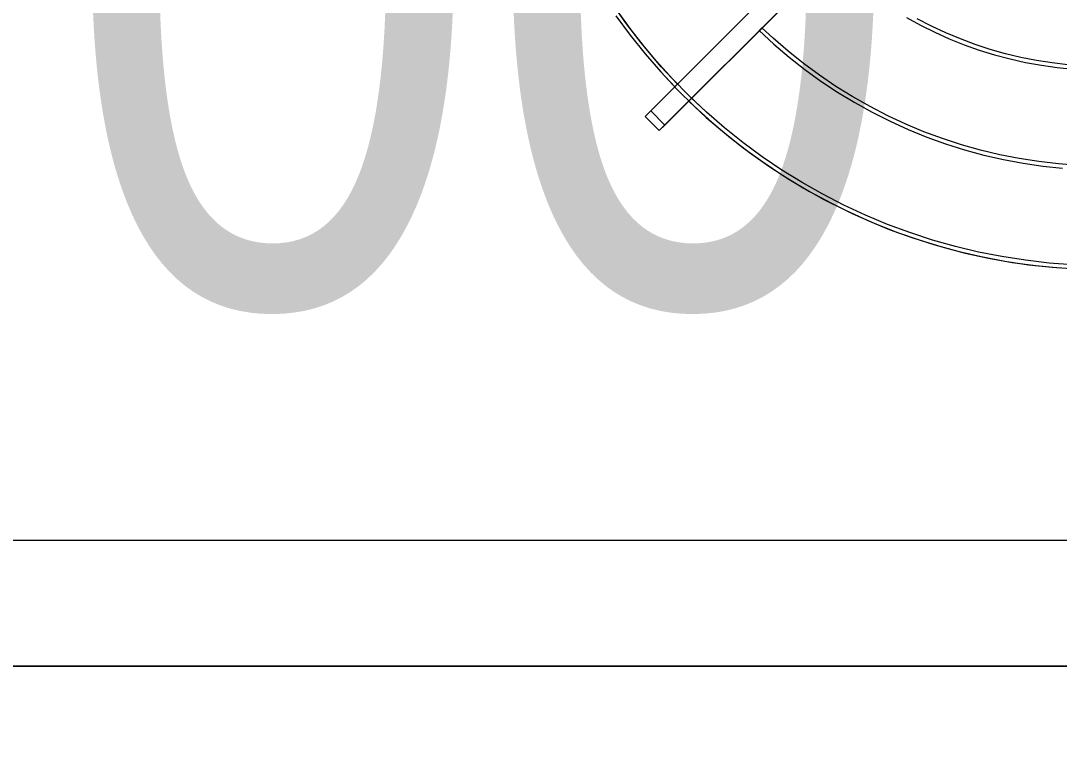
# Model space of a CAD drawing. Header units: millimetres. Extents: x -22227 to 20164, y 15335 to 61747.
# Drawn here: x -8363 to -7842, y 58900 to 59271 of the extents above; entities that cross this region are included whole.
import ezdxf

# ---------------------------------------------------------------- set-up
doc = ezdxf.new("R2010")
doc.units = ezdxf.units.MM
for name, color, linetype, lineweight in [('A-ANNO-DIMS', 7, 'Continuous', 9), ('A-ANNO-DIMS-170', 7, 'Continuous', 9), ('M-EQPM', 7, 'Continuous', 5)]:
    doc.layers.add(name, color=color, linetype=linetype, lineweight=lineweight)
doc.styles.add('Arial_2', font='arial.ttf', dxfattribs={"width": 0.8, "height": 340})
doc.dimstyles.new('AK_DIM_2_0_Arial', dxfattribs={"dimscale": 304.8, "dimtxt": 346.888196, "dimasz": 0.278871, "dimexe": 0.557743, "dimexo": 0.557743, "dimgap": 0.055774, "dimtad": 1, "dimdec": 0, "dimzin": 0, "dimdsep": 46, "dimtxsty": 'Arial_2', "dimblk1": 'OBLIQUE', "dimblk2": 'OBLIQUE', "dimsah": 1, "dimcen": 0.09, "dimadec": 0, "dimazin": 0, "dimtfac": 1, "dimtdec": 4, "dimtix": 1, "dimtmove": 0, "dimatfit": 3, "dimfxl": 1, "dimtvp": 1, "dimtolj": 1, "dimtzin": 0, "dimarcsym": 2})

# ---------------------------------------------------------------- blocks, each defined once
blk = doc.blocks.new('DanNong_VRV_1 QUẠT - OD-A-12_1-2147179-MẶT BẰNG BỐ TRÍ THIẾT BỊ')
at = {"layer": 'M-EQPM'}
for p, q in [((-178.72, -35.93), (13.61, 156.4)), ((13.61, 156.4), (-175.9, -33.1)), ((20.68, 149.33), (-171.65, -43)), ((-168.82, -40.17), (20.68, 149.33)), ((-175.9, -33.1), (-178.72, -35.93)), ((-178.72, -35.93), (-171.65, -43)), ((-178.72, -35.93), (-171.65, -43)), ((-175.9, -33.1), (-168.82, -40.17)), ((-175.9, -33.1), (-168.82, -40.17)), ((-171.65, -43), (-168.82, -40.17)), ((-444.61, -311.78), (-551.61, -311.78)), ((-525, -311.78), (655, -311.78)), ((655, -311.78), (-525, -311.78)), ((-516.96, -311.78), (-444.63, -311.78)), ((-508.64, -311.78), (485.5, -311.78)), ((-498.45, -311.78), (-483.06, -311.78)), ((-481.21, -311.78), (585, -311.78)), ((-12.64, -311.78), (-481.21, -311.78)), ((-481.21, -311.78), (-12.64, -311.78)), ((-479.91, -311.78), (-276.36, -311.78)), ((-479.91, -311.78), (-463.14, -311.78)), ((-478.93, -311.78), (-451.15, -311.78)), ((-478.93, -311.78), (-451.15, -311.78)), ((-478.93, -311.78), (-451.15, -311.78)), ((-478.93, -311.78), (-451.15, -311.78)), ((-478.93, -311.78), (-451.15, -311.78)), ((-478.93, -311.78), (-451.15, -311.78)), ((-293.14, -311.78), (-463.14, -311.78)), ((-422.03, -311.78), (-383.93, -311.78)), ((-402.64, -311.78), (-417.64, -311.78)), ((-402.64, -311.78), (-417.64, -311.78)), ((-402.64, -311.78), (-287.98, -311.78)), ((-287.98, -311.78), (-402.64, -311.78)), ((-392.46, -311.78), (-325.93, -311.78)), ((-392.46, -311.78), (-325.93, -311.78)), ((-392.08, -311.78), (-387.08, -311.78)), ((-387.75, -311.78), (-365.55, -311.78)), ((-66.64, -311.78), (-387.08, -311.78)), ((-66.64, -311.78), (-387.08, -311.78)), ((-386.64, -311.78), (-381.64, -311.78)), ((-386.64, -311.78), (-381.64, -311.78)), ((-386.64, -311.78), (-381.64, -311.78)), ((-386.64, -311.78), (-381.64, -311.78)), ((-66.64, -311.78), (-381.64, -311.78)), ((-381.64, -311.78), (-66.64, -311.78)), ((-66.64, -311.78), (-381.64, -311.78)), ((-66.64, -311.78), (-381.64, -311.78)), ((-66.64, -311.78), (-381.64, -311.78)), ((-66.64, -311.78), (-381.64, -311.78)), ((-66.64, -311.78), (-381.64, -311.78)), ((-66.64, -311.78), (-381.64, -311.78)), ((-360.62, -311.78), (-280.62, -311.78)), ((-338.3, -311.78), (-307.98, -311.78)), ((-338.26, -311.78), (-307.94, -311.78)), ((-308.14, -311.78), (-246.36, -311.78)), ((-308.14, -311.78), (-246.36, -311.78)), ((-293.14, -311.78), (-276.36, -311.78)), ((-292.46, -311.78), (-225.93, -311.78)), ((-292.46, -311.78), (-225.93, -311.78)), ((-272.98, -311.78), (-287.98, -311.78)), ((-272.98, -311.78), (-287.98, -311.78)), ((-116.63, -311.78), (-140.28, -311.78)), ((-133.86, -311.78), (-102.66, -311.78)), ((-133.86, -311.78), (-102.66, -311.78)), ((-130.53, -311.78), (-105.38, -311.78)), ((-130.53, -311.78), (-105.38, -311.78)), ((-127.74, -311.78), (-105.54, -311.78)), ((-116.63, -311.78), (-92.98, -311.78)), ((-66.64, -311.78), (-61.64, -311.78)), ((-66.64, -311.78), (-61.64, -311.78)), ((-66.64, -311.78), (-61.64, -311.78)), ((-66.64, -311.78), (-61.64, -311.78)), ((-66.64, -311.78), (-61.64, -311.78)), ((-51.3, -311.78), (-21.16, -311.78)), ((-51.3, -311.78), (-21.16, -311.78)), ((-51.3, -311.78), (-21.16, -311.78)), ((-51.3, -311.78), (-21.16, -311.78)), ((6.91, -311.78), (616.87, -311.78)), ((6.91, -311.78), (616.87, -311.78))]:
    blk.add_line(p, q, dxfattribs=at)
at = {"layer": 'M-EQPM', "flags": 128}
for points in [[(-193.42, 14.66), (-186.28, 4.96), (-178.76, -4.44), (-170.87, -13.54), (-163.85, -21.05)], [(-193.42, 14.66), (-186.28, 4.96), (-178.76, -4.44), (-170.87, -13.54), (-162.62, -22.31), (-154.03, -30.74), (-145.11, -38.82), (-135.87, -46.55), (-126.34, -53.89), (-116.51, -60.85), (-106.42, -67.41), (-96.07, -73.56), (-85.48, -79.29), (-74.67, -84.59), (-63.66, -89.46), (-52.46, -93.88), (-41.1, -97.86), (-29.58, -101.37), (-17.94, -104.42), (-6.18, -107), (5.68, -109.11), (17.6, -110.75), (29.59, -111.9)], [(-193.42, 14.66), (-186.28, 4.96), (-178.76, -4.44), (-170.87, -13.54), (-162.62, -22.31), (-154.03, -30.74), (-145.11, -38.82), (-135.87, -46.55), (-126.34, -53.89), (-116.51, -60.85), (-106.42, -67.41), (-96.07, -73.56), (-85.48, -79.29), (-74.67, -84.59), (-63.66, -89.46), (-52.46, -93.88), (-41.1, -97.86), (-29.58, -101.37), (-17.94, -104.42), (-6.18, -107), (5.68, -109.11), (17.6, -110.75), (29.59, -111.9)], [(36.18, -110.33), (24.26, -109.44), (12.38, -108.07), (0.56, -106.23), (-11.17, -103.92), (-22.81, -101.14), (-34.32, -97.9), (-45.69, -94.2), (-56.9, -90.04), (-67.94, -85.45), (-78.79, -80.41), (-89.43, -74.94), (-99.84, -69.06), (-110.01, -62.76), (-119.91, -56.06), (-129.54, -48.97), (-138.88, -41.5), (-147.92, -33.66), (-156.63, -25.47), (-165.01, -16.94), (-173.04, -8.08), (-180.71, 1.1), (-188, 10.58), (-194.92, 20.33)], [(36.18, -110.33), (24.26, -109.44), (12.38, -108.07), (0.56, -106.23), (-11.17, -103.92), (-22.81, -101.14), (-34.32, -97.9), (-45.69, -94.2), (-56.9, -90.04), (-67.94, -85.45), (-78.79, -80.41), (-89.43, -74.94), (-99.84, -69.06), (-110.01, -62.76), (-119.91, -56.06), (-129.54, -48.97), (-138.88, -41.5), (-147.92, -33.66), (-156.63, -25.47), (-165.01, -16.94), (-173.04, -8.08), (-180.71, 1.1), (-188, 10.58), (-194.92, 20.33)], [(-162.43, -19.64), (-170.57, -10.88), (-178.35, -1.8), (-185.77, 7.59), (-192.8, 17.26)], [(33.7, -9.89), (25.8, -8.98), (17.93, -7.75), (10.12, -6.21), (2.38, -4.36), (-5.28, -2.2), (-12.85, 0.26), (-20.31, 3.02), (-27.66, 6.08), (-34.88, 9.43), (-41.96, 13.07)], [(-47.46, 13.84), (-40.41, 9.98), (-33.21, 6.41), (-25.87, 3.13), (-18.4, 0.14), (-10.83, -2.54), (-3.15, -4.92), (4.62, -6.99), (12.47, -8.75), (20.37, -10.19), (28.33, -11.32), (36.33, -12.13)], [(-121.41, 7.24), (-114.04, 0.43), (-106.39, -6.08), (-98.5, -12.28), (-90.36, -18.16), (-81.99, -23.71), (-73.41, -28.91), (-64.62, -33.78), (-55.65, -38.28), (-46.51, -42.43), (-37.21, -46.2), (-27.76, -49.6), (-18.19, -52.62), (-8.5, -55.25), (1.29, -57.5), (11.15, -59.35), (21.09, -60.8), (31.07, -61.86)], [(38.91, -60.41), (28.98, -59.66), (19.09, -58.53), (9.24, -56.99), (-0.53, -55.07), (-10.21, -52.75), (-19.8, -50.05), (-29.27, -46.97), (-38.61, -43.51), (-47.8, -39.68), (-56.84, -35.49), (-65.7, -30.94), (-74.37, -26.03), (-82.83, -20.79), (-91.08, -15.21), (-99.1, -9.31), (-106.88, -3.09), (-114.4, 3.44), (-120, 8.65)], [(-156.77, -28.12), (-147.96, -36.32), (-138.82, -44.15), (-129.37, -51.62), (-119.63, -58.7), (-109.62, -65.39), (-99.35, -71.67), (-88.84, -77.53), (-78.1, -82.97), (-67.15, -87.98), (-56.01, -92.54), (-44.69, -96.65), (-33.22, -100.31), (-21.61, -103.51), (-9.89, -106.24), (1.94, -108.5), (13.84, -110.28), (25.81, -111.59), (37.82, -112.42)], [(36.18, -110.33), (24.26, -109.44), (12.38, -108.07), (0.56, -106.23), (-11.17, -103.92), (-22.81, -101.14), (-34.32, -97.9), (-45.69, -94.2), (-56.9, -90.04), (-67.94, -85.45), (-78.79, -80.41), (-89.43, -74.94), (-99.84, -69.06), (-110.01, -62.76), (-119.91, -56.06), (-129.54, -48.97), (-138.88, -41.5), (-147.92, -33.66), (-155.36, -26.71)]]:
    blk.add_lwpolyline(points, dxfattribs=at)
at = {"layer": 'M-EQPM'}
for points in [[(-121.41, 7.24), (-121.41, 7.24), (-121.39, 7.26), (-121.29, 7.36), (-121.13, 7.52), (-120.93, 7.72), (-120.71, 7.95), (-120.48, 8.17), (-120.28, 8.37), (-120.12, 8.53), (-120.02, 8.63), (-120, 8.65), (-120, 8.65)], [(-120, 8.65), (-120, 8.65), (-120.02, 8.63), (-120.12, 8.53), (-120.28, 8.37), (-120.48, 8.17), (-120.71, 7.95), (-120.93, 7.72), (-121.13, 7.52), (-121.29, 7.36), (-121.39, 7.26), (-121.41, 7.24), (-121.41, 7.24)], [(-163.85, -21.05), (-163.84, -21.05), (-163.82, -21.03), (-163.72, -20.93), (-163.56, -20.77), (-163.36, -20.57), (-163.14, -20.34), (-162.92, -20.12), (-162.72, -19.92), (-162.56, -19.76), (-162.45, -19.66), (-162.43, -19.64), (-162.43, -19.64)], [(-162.43, -19.64), (-162.43, -19.64), (-162.45, -19.66), (-162.56, -19.76), (-162.72, -19.92), (-162.92, -20.12), (-163.14, -20.34), (-163.36, -20.57), (-163.56, -20.77), (-163.72, -20.93), (-163.82, -21.03), (-163.84, -21.05), (-163.85, -21.05)], [(-155.36, -26.71), (-155.36, -26.71), (-155.38, -26.73), (-155.49, -26.83), (-155.64, -26.99), (-155.84, -27.19), (-156.07, -27.42), (-156.29, -27.64), (-156.49, -27.84), (-156.65, -28), (-156.75, -28.1), (-156.77, -28.12), (-156.77, -28.12)], [(-156.77, -28.12), (-156.77, -28.12), (-156.75, -28.1), (-156.65, -28), (-156.49, -27.84), (-156.29, -27.64), (-156.07, -27.42), (-155.84, -27.19), (-155.64, -26.99), (-155.49, -26.83), (-155.38, -26.73), (-155.36, -26.71), (-155.36, -26.71)]]:
    blk.add_open_spline(points, degree=3, dxfattribs=at)
blk = doc.blocks.new('DanNong_VRV_1 QUẠT - OD-A-12_1-V175-MẶT BẰNG BỐ TRÍ THIẾT BỊ')
at = {"layer": 'M-EQPM'}
for p, q in [((-178.72, -35.93), (13.61, 156.4)), ((-178.72, -35.93), (13.61, 156.4)), ((13.61, 156.4), (-175.9, -33.1)), ((13.61, 156.4), (-175.9, -33.1)), ((20.68, 149.33), (-171.65, -43)), ((20.68, 149.33), (-171.65, -43)), ((-168.82, -40.17), (20.68, 149.33)), ((-168.82, -40.17), (20.68, 149.33)), ((-175.9, -33.1), (-178.72, -35.93)), ((-175.9, -33.1), (-178.72, -35.93)), ((-178.72, -35.93), (-171.65, -43)), ((-178.72, -35.93), (-171.65, -43)), ((-178.72, -35.93), (-171.65, -43)), ((-178.72, -35.93), (-171.65, -43)), ((-175.9, -33.1), (-168.82, -40.17)), ((-175.9, -33.1), (-168.82, -40.17)), ((-175.9, -33.1), (-168.82, -40.17)), ((-175.9, -33.1), (-168.82, -40.17)), ((-171.65, -43), (-168.82, -40.17)), ((-171.65, -43), (-168.82, -40.17)), ((-444.61, -311.78), (-551.61, -311.78)), ((-444.61, -311.78), (-551.61, -311.78)), ((-525, -311.78), (655, -311.78)), ((655, -311.78), (-525, -311.78)), ((-525, -311.78), (655, -311.78)), ((655, -311.78), (-525, -311.78)), ((-516.96, -311.78), (-444.63, -311.78)), ((-516.96, -311.78), (-444.63, -311.78)), ((-508.64, -311.78), (485.5, -311.78)), ((-508.64, -311.78), (485.5, -311.78)), ((-498.45, -311.78), (-483.06, -311.78)), ((-498.45, -311.78), (-483.06, -311.78)), ((-481.21, -311.78), (585, -311.78)), ((-12.64, -311.78), (-481.21, -311.78)), ((-481.21, -311.78), (-12.64, -311.78)), ((-481.21, -311.78), (585, -311.78)), ((-12.64, -311.78), (-481.21, -311.78)), ((-481.21, -311.78), (-12.64, -311.78)), ((-479.91, -311.78), (-276.36, -311.78)), ((-479.91, -311.78), (-463.14, -311.78)), ((-479.91, -311.78), (-276.36, -311.78)), ((-479.91, -311.78), (-463.14, -311.78)), ((-478.93, -311.78), (-451.15, -311.78)), ((-478.93, -311.78), (-451.15, -311.78)), ((-478.93, -311.78), (-451.15, -311.78)), ((-478.93, -311.78), (-451.15, -311.78)), ((-478.93, -311.78), (-451.15, -311.78)), ((-478.93, -311.78), (-451.15, -311.78)), ((-478.93, -311.78), (-451.15, -311.78)), ((-478.93, -311.78), (-451.15, -311.78)), ((-478.93, -311.78), (-451.15, -311.78)), ((-478.93, -311.78), (-451.15, -311.78)), ((-478.93, -311.78), (-451.15, -311.78)), ((-478.93, -311.78), (-451.15, -311.78)), ((-293.14, -311.78), (-463.14, -311.78)), ((-293.14, -311.78), (-463.14, -311.78)), ((-422.03, -311.78), (-383.93, -311.78)), ((-422.03, -311.78), (-383.93, -311.78)), ((-402.64, -311.78), (-417.64, -311.78)), ((-402.64, -311.78), (-417.64, -311.78)), ((-402.64, -311.78), (-417.64, -311.78)), ((-402.64, -311.78), (-417.64, -311.78)), ((-402.64, -311.78), (-287.98, -311.78)), ((-287.98, -311.78), (-402.64, -311.78)), ((-402.64, -311.78), (-287.98, -311.78)), ((-287.98, -311.78), (-402.64, -311.78)), ((-392.46, -311.78), (-325.93, -311.78)), ((-392.46, -311.78), (-325.93, -311.78)), ((-392.46, -311.78), (-325.93, -311.78)), ((-392.46, -311.78), (-325.93, -311.78)), ((-392.08, -311.78), (-387.08, -311.78)), ((-392.08, -311.78), (-387.08, -311.78)), ((-387.75, -311.78), (-365.55, -311.78)), ((-387.75, -311.78), (-365.55, -311.78)), ((-66.64, -311.78), (-387.08, -311.78)), ((-66.64, -311.78), (-387.08, -311.78)), ((-66.64, -311.78), (-387.08, -311.78)), ((-66.64, -311.78), (-387.08, -311.78)), ((-386.64, -311.78), (-381.64, -311.78)), ((-386.64, -311.78), (-381.64, -311.78)), ((-386.64, -311.78), (-381.64, -311.78)), ((-386.64, -311.78), (-381.64, -311.78)), ((-386.64, -311.78), (-381.64, -311.78)), ((-386.64, -311.78), (-381.64, -311.78)), ((-386.64, -311.78), (-381.64, -311.78)), ((-386.64, -311.78), (-381.64, -311.78)), ((-66.64, -311.78), (-381.64, -311.78)), ((-381.64, -311.78), (-66.64, -311.78)), ((-66.64, -311.78), (-381.64, -311.78)), ((-66.64, -311.78), (-381.64, -311.78)), ((-66.64, -311.78), (-381.64, -311.78)), ((-66.64, -311.78), (-381.64, -311.78)), ((-66.64, -311.78), (-381.64, -311.78)), ((-66.64, -311.78), (-381.64, -311.78)), ((-66.64, -311.78), (-381.64, -311.78)), ((-381.64, -311.78), (-66.64, -311.78)), ((-66.64, -311.78), (-381.64, -311.78)), ((-66.64, -311.78), (-381.64, -311.78)), ((-66.64, -311.78), (-381.64, -311.78)), ((-66.64, -311.78), (-381.64, -311.78)), ((-66.64, -311.78), (-381.64, -311.78)), ((-66.64, -311.78), (-381.64, -311.78)), ((-360.62, -311.78), (-280.62, -311.78)), ((-360.62, -311.78), (-280.62, -311.78)), ((-338.3, -311.78), (-307.98, -311.78)), ((-338.3, -311.78), (-307.98, -311.78)), ((-338.26, -311.78), (-307.94, -311.78)), ((-338.26, -311.78), (-307.94, -311.78)), ((-308.14, -311.78), (-246.36, -311.78)), ((-308.14, -311.78), (-246.36, -311.78)), ((-308.14, -311.78), (-246.36, -311.78)), ((-308.14, -311.78), (-246.36, -311.78)), ((-293.14, -311.78), (-276.36, -311.78)), ((-293.14, -311.78), (-276.36, -311.78)), ((-292.46, -311.78), (-225.93, -311.78)), ((-292.46, -311.78), (-225.93, -311.78)), ((-292.46, -311.78), (-225.93, -311.78)), ((-292.46, -311.78), (-225.93, -311.78)), ((-272.98, -311.78), (-287.98, -311.78)), ((-272.98, -311.78), (-287.98, -311.78)), ((-272.98, -311.78), (-287.98, -311.78)), ((-272.98, -311.78), (-287.98, -311.78)), ((-116.63, -311.78), (-140.28, -311.78)), ((-116.63, -311.78), (-140.28, -311.78)), ((-133.86, -311.78), (-102.66, -311.78)), ((-133.86, -311.78), (-102.66, -311.78)), ((-133.86, -311.78), (-102.66, -311.78)), ((-133.86, -311.78), (-102.66, -311.78)), ((-130.53, -311.78), (-105.38, -311.78)), ((-130.53, -311.78), (-105.38, -311.78)), ((-130.53, -311.78), (-105.38, -311.78)), ((-130.53, -311.78), (-105.38, -311.78)), ((-127.74, -311.78), (-105.54, -311.78)), ((-127.74, -311.78), (-105.54, -311.78)), ((-116.63, -311.78), (-92.98, -311.78)), ((-116.63, -311.78), (-92.98, -311.78)), ((-66.64, -311.78), (-61.64, -311.78)), ((-66.64, -311.78), (-61.64, -311.78)), ((-66.64, -311.78), (-61.64, -311.78)), ((-66.64, -311.78), (-61.64, -311.78)), ((-66.64, -311.78), (-61.64, -311.78)), ((-66.64, -311.78), (-61.64, -311.78)), ((-66.64, -311.78), (-61.64, -311.78)), ((-66.64, -311.78), (-61.64, -311.78)), ((-66.64, -311.78), (-61.64, -311.78)), ((-66.64, -311.78), (-61.64, -311.78)), ((-51.3, -311.78), (-21.16, -311.78)), ((-51.3, -311.78), (-21.16, -311.78)), ((-51.3, -311.78), (-21.16, -311.78)), ((-51.3, -311.78), (-21.16, -311.78)), ((-51.3, -311.78), (-21.16, -311.78)), ((-51.3, -311.78), (-21.16, -311.78)), ((-51.3, -311.78), (-21.16, -311.78)), ((-51.3, -311.78), (-21.16, -311.78)), ((6.91, -311.78), (616.87, -311.78)), ((6.91, -311.78), (616.87, -311.78)), ((6.91, -311.78), (616.87, -311.78)), ((6.91, -311.78), (616.87, -311.78))]:
    blk.add_line(p, q, dxfattribs=at)
at = {"layer": 'M-EQPM', "flags": 128}
for points in [[(-193.42, 14.66), (-186.28, 4.96), (-178.76, -4.44), (-170.87, -13.54), (-163.85, -21.05)], [(-193.42, 14.66), (-186.28, 4.96), (-178.76, -4.44), (-170.87, -13.54), (-162.62, -22.31), (-154.03, -30.74), (-145.11, -38.82), (-135.87, -46.55), (-126.34, -53.89), (-116.51, -60.85), (-106.42, -67.41), (-96.07, -73.56), (-85.48, -79.29), (-74.67, -84.59), (-63.66, -89.46), (-52.46, -93.88), (-41.1, -97.86), (-29.58, -101.37), (-17.94, -104.42), (-6.18, -107), (5.68, -109.11), (17.6, -110.75), (29.59, -111.9)], [(-193.42, 14.66), (-186.28, 4.96), (-178.76, -4.44), (-170.87, -13.54), (-162.62, -22.31), (-154.03, -30.74), (-145.11, -38.82), (-135.87, -46.55), (-126.34, -53.89), (-116.51, -60.85), (-106.42, -67.41), (-96.07, -73.56), (-85.48, -79.29), (-74.67, -84.59), (-63.66, -89.46), (-52.46, -93.88), (-41.1, -97.86), (-29.58, -101.37), (-17.94, -104.42), (-6.18, -107), (5.68, -109.11), (17.6, -110.75), (29.59, -111.9)], [(-193.42, 14.66), (-186.28, 4.96), (-178.76, -4.44), (-170.87, -13.54), (-163.85, -21.05)], [(-193.42, 14.66), (-186.28, 4.96), (-178.76, -4.44), (-170.87, -13.54), (-162.62, -22.31), (-154.03, -30.74), (-145.11, -38.82), (-135.87, -46.55), (-126.34, -53.89), (-116.51, -60.85), (-106.42, -67.41), (-96.07, -73.56), (-85.48, -79.29), (-74.67, -84.59), (-63.66, -89.46), (-52.46, -93.88), (-41.1, -97.86), (-29.58, -101.37), (-17.94, -104.42), (-6.18, -107), (5.68, -109.11), (17.6, -110.75), (29.59, -111.9)], [(-193.42, 14.66), (-186.28, 4.96), (-178.76, -4.44), (-170.87, -13.54), (-162.62, -22.31), (-154.03, -30.74), (-145.11, -38.82), (-135.87, -46.55), (-126.34, -53.89), (-116.51, -60.85), (-106.42, -67.41), (-96.07, -73.56), (-85.48, -79.29), (-74.67, -84.59), (-63.66, -89.46), (-52.46, -93.88), (-41.1, -97.86), (-29.58, -101.37), (-17.94, -104.42), (-6.18, -107), (5.68, -109.11), (17.6, -110.75), (29.59, -111.9)], [(36.18, -110.33), (24.26, -109.44), (12.38, -108.07), (0.56, -106.23), (-11.17, -103.92), (-22.81, -101.14), (-34.32, -97.9), (-45.69, -94.2), (-56.9, -90.04), (-67.94, -85.45), (-78.79, -80.41), (-89.43, -74.94), (-99.84, -69.06), (-110.01, -62.76), (-119.91, -56.06), (-129.54, -48.97), (-138.88, -41.5), (-147.92, -33.66), (-156.63, -25.47), (-165.01, -16.94), (-173.04, -8.08), (-180.71, 1.1), (-188, 10.58), (-194.92, 20.33)], [(36.18, -110.33), (24.26, -109.44), (12.38, -108.07), (0.56, -106.23), (-11.17, -103.92), (-22.81, -101.14), (-34.32, -97.9), (-45.69, -94.2), (-56.9, -90.04), (-67.94, -85.45), (-78.79, -80.41), (-89.43, -74.94), (-99.84, -69.06), (-110.01, -62.76), (-119.91, -56.06), (-129.54, -48.97), (-138.88, -41.5), (-147.92, -33.66), (-156.63, -25.47), (-165.01, -16.94), (-173.04, -8.08), (-180.71, 1.1), (-188, 10.58), (-194.92, 20.33)], [(36.18, -110.33), (24.26, -109.44), (12.38, -108.07), (0.56, -106.23), (-11.17, -103.92), (-22.81, -101.14), (-34.32, -97.9), (-45.69, -94.2), (-56.9, -90.04), (-67.94, -85.45), (-78.79, -80.41), (-89.43, -74.94), (-99.84, -69.06), (-110.01, -62.76), (-119.91, -56.06), (-129.54, -48.97), (-138.88, -41.5), (-147.92, -33.66), (-156.63, -25.47), (-165.01, -16.94), (-173.04, -8.08), (-180.71, 1.1), (-188, 10.58), (-194.92, 20.33)], [(36.18, -110.33), (24.26, -109.44), (12.38, -108.07), (0.56, -106.23), (-11.17, -103.92), (-22.81, -101.14), (-34.32, -97.9), (-45.69, -94.2), (-56.9, -90.04), (-67.94, -85.45), (-78.79, -80.41), (-89.43, -74.94), (-99.84, -69.06), (-110.01, -62.76), (-119.91, -56.06), (-129.54, -48.97), (-138.88, -41.5), (-147.92, -33.66), (-156.63, -25.47), (-165.01, -16.94), (-173.04, -8.08), (-180.71, 1.1), (-188, 10.58), (-194.92, 20.33)], [(-162.43, -19.64), (-170.57, -10.88), (-178.35, -1.8), (-185.77, 7.59), (-192.8, 17.26)], [(-162.43, -19.64), (-170.57, -10.88), (-178.35, -1.8), (-185.77, 7.59), (-192.8, 17.26)], [(33.7, -9.89), (25.8, -8.98), (17.93, -7.75), (10.12, -6.21), (2.38, -4.36), (-5.28, -2.2), (-12.85, 0.26), (-20.31, 3.02), (-27.66, 6.08), (-34.88, 9.43), (-41.96, 13.07)], [(33.7, -9.89), (25.8, -8.98), (17.93, -7.75), (10.12, -6.21), (2.38, -4.36), (-5.28, -2.2), (-12.85, 0.26), (-20.31, 3.02), (-27.66, 6.08), (-34.88, 9.43), (-41.96, 13.07)], [(-47.46, 13.84), (-40.41, 9.98), (-33.21, 6.41), (-25.87, 3.13), (-18.4, 0.14), (-10.83, -2.54), (-3.15, -4.92), (4.62, -6.99), (12.47, -8.75), (20.37, -10.19), (28.33, -11.32), (36.33, -12.13)], [(-47.46, 13.84), (-40.41, 9.98), (-33.21, 6.41), (-25.87, 3.13), (-18.4, 0.14), (-10.83, -2.54), (-3.15, -4.92), (4.62, -6.99), (12.47, -8.75), (20.37, -10.19), (28.33, -11.32), (36.33, -12.13)], [(-121.41, 7.24), (-114.04, 0.43), (-106.39, -6.08), (-98.5, -12.28), (-90.36, -18.16), (-81.99, -23.71), (-73.41, -28.91), (-64.62, -33.78), (-55.65, -38.28), (-46.51, -42.43), (-37.21, -46.2), (-27.76, -49.6), (-18.19, -52.62), (-8.5, -55.25), (1.29, -57.5), (11.15, -59.35), (21.09, -60.8), (31.07, -61.86)], [(-121.41, 7.24), (-114.04, 0.43), (-106.39, -6.08), (-98.5, -12.28), (-90.36, -18.16), (-81.99, -23.71), (-73.41, -28.91), (-64.62, -33.78), (-55.65, -38.28), (-46.51, -42.43), (-37.21, -46.2), (-27.76, -49.6), (-18.19, -52.62), (-8.5, -55.25), (1.29, -57.5), (11.15, -59.35), (21.09, -60.8), (31.07, -61.86)], [(38.91, -60.41), (28.98, -59.66), (19.09, -58.53), (9.24, -56.99), (-0.53, -55.07), (-10.21, -52.75), (-19.8, -50.05), (-29.27, -46.97), (-38.61, -43.51), (-47.8, -39.68), (-56.84, -35.49), (-65.7, -30.94), (-74.37, -26.03), (-82.83, -20.79), (-91.08, -15.21), (-99.1, -9.31), (-106.88, -3.09), (-114.4, 3.44), (-120, 8.65)], [(38.91, -60.41), (28.98, -59.66), (19.09, -58.53), (9.24, -56.99), (-0.53, -55.07), (-10.21, -52.75), (-19.8, -50.05), (-29.27, -46.97), (-38.61, -43.51), (-47.8, -39.68), (-56.84, -35.49), (-65.7, -30.94), (-74.37, -26.03), (-82.83, -20.79), (-91.08, -15.21), (-99.1, -9.31), (-106.88, -3.09), (-114.4, 3.44), (-120, 8.65)], [(-156.77, -28.12), (-147.96, -36.32), (-138.82, -44.15), (-129.37, -51.62), (-119.63, -58.7), (-109.62, -65.39), (-99.35, -71.67), (-88.84, -77.53), (-78.1, -82.97), (-67.15, -87.98), (-56.01, -92.54), (-44.69, -96.65), (-33.22, -100.31), (-21.61, -103.51), (-9.89, -106.24), (1.94, -108.5), (13.84, -110.28), (25.81, -111.59), (37.82, -112.42)], [(-156.77, -28.12), (-147.96, -36.32), (-138.82, -44.15), (-129.37, -51.62), (-119.63, -58.7), (-109.62, -65.39), (-99.35, -71.67), (-88.84, -77.53), (-78.1, -82.97), (-67.15, -87.98), (-56.01, -92.54), (-44.69, -96.65), (-33.22, -100.31), (-21.61, -103.51), (-9.89, -106.24), (1.94, -108.5), (13.84, -110.28), (25.81, -111.59), (37.82, -112.42)], [(36.18, -110.33), (24.26, -109.44), (12.38, -108.07), (0.56, -106.23), (-11.17, -103.92), (-22.81, -101.14), (-34.32, -97.9), (-45.69, -94.2), (-56.9, -90.04), (-67.94, -85.45), (-78.79, -80.41), (-89.43, -74.94), (-99.84, -69.06), (-110.01, -62.76), (-119.91, -56.06), (-129.54, -48.97), (-138.88, -41.5), (-147.92, -33.66), (-155.36, -26.71)], [(36.18, -110.33), (24.26, -109.44), (12.38, -108.07), (0.56, -106.23), (-11.17, -103.92), (-22.81, -101.14), (-34.32, -97.9), (-45.69, -94.2), (-56.9, -90.04), (-67.94, -85.45), (-78.79, -80.41), (-89.43, -74.94), (-99.84, -69.06), (-110.01, -62.76), (-119.91, -56.06), (-129.54, -48.97), (-138.88, -41.5), (-147.92, -33.66), (-155.36, -26.71)]]:
    blk.add_lwpolyline(points, dxfattribs=at)
at = {"layer": 'M-EQPM'}
for points in [[(-121.41, 7.24), (-121.41, 7.24), (-121.39, 7.26), (-121.29, 7.36), (-121.13, 7.52), (-120.93, 7.72), (-120.71, 7.95), (-120.48, 8.17), (-120.28, 8.37), (-120.12, 8.53), (-120.02, 8.63), (-120, 8.65), (-120, 8.65)], [(-120, 8.65), (-120, 8.65), (-120.02, 8.63), (-120.12, 8.53), (-120.28, 8.37), (-120.48, 8.17), (-120.71, 7.95), (-120.93, 7.72), (-121.13, 7.52), (-121.29, 7.36), (-121.39, 7.26), (-121.41, 7.24), (-121.41, 7.24)], [(-121.41, 7.24), (-121.41, 7.24), (-121.39, 7.26), (-121.29, 7.36), (-121.13, 7.52), (-120.93, 7.72), (-120.71, 7.95), (-120.48, 8.17), (-120.28, 8.37), (-120.12, 8.53), (-120.02, 8.63), (-120, 8.65), (-120, 8.65)], [(-120, 8.65), (-120, 8.65), (-120.02, 8.63), (-120.12, 8.53), (-120.28, 8.37), (-120.48, 8.17), (-120.71, 7.95), (-120.93, 7.72), (-121.13, 7.52), (-121.29, 7.36), (-121.39, 7.26), (-121.41, 7.24), (-121.41, 7.24)], [(-163.85, -21.05), (-163.84, -21.05), (-163.82, -21.03), (-163.72, -20.93), (-163.56, -20.77), (-163.36, -20.57), (-163.14, -20.34), (-162.92, -20.12), (-162.72, -19.92), (-162.56, -19.76), (-162.45, -19.66), (-162.43, -19.64), (-162.43, -19.64)], [(-162.43, -19.64), (-162.43, -19.64), (-162.45, -19.66), (-162.56, -19.76), (-162.72, -19.92), (-162.92, -20.12), (-163.14, -20.34), (-163.36, -20.57), (-163.56, -20.77), (-163.72, -20.93), (-163.82, -21.03), (-163.84, -21.05), (-163.85, -21.05)], [(-163.85, -21.05), (-163.84, -21.05), (-163.82, -21.03), (-163.72, -20.93), (-163.56, -20.77), (-163.36, -20.57), (-163.14, -20.34), (-162.92, -20.12), (-162.72, -19.92), (-162.56, -19.76), (-162.45, -19.66), (-162.43, -19.64), (-162.43, -19.64)], [(-162.43, -19.64), (-162.43, -19.64), (-162.45, -19.66), (-162.56, -19.76), (-162.72, -19.92), (-162.92, -20.12), (-163.14, -20.34), (-163.36, -20.57), (-163.56, -20.77), (-163.72, -20.93), (-163.82, -21.03), (-163.84, -21.05), (-163.85, -21.05)], [(-155.36, -26.71), (-155.36, -26.71), (-155.38, -26.73), (-155.49, -26.83), (-155.64, -26.99), (-155.84, -27.19), (-156.07, -27.42), (-156.29, -27.64), (-156.49, -27.84), (-156.65, -28), (-156.75, -28.1), (-156.77, -28.12), (-156.77, -28.12)], [(-156.77, -28.12), (-156.77, -28.12), (-156.75, -28.1), (-156.65, -28), (-156.49, -27.84), (-156.29, -27.64), (-156.07, -27.42), (-155.84, -27.19), (-155.64, -26.99), (-155.49, -26.83), (-155.38, -26.73), (-155.36, -26.71), (-155.36, -26.71)], [(-155.36, -26.71), (-155.36, -26.71), (-155.38, -26.73), (-155.49, -26.83), (-155.64, -26.99), (-155.84, -27.19), (-156.07, -27.42), (-156.29, -27.64), (-156.49, -27.84), (-156.65, -28), (-156.75, -28.1), (-156.77, -28.12), (-156.77, -28.12)], [(-156.77, -28.12), (-156.77, -28.12), (-156.75, -28.1), (-156.65, -28), (-156.49, -27.84), (-156.29, -27.64), (-156.07, -27.42), (-155.84, -27.19), (-155.64, -26.99), (-155.49, -26.83), (-155.38, -26.73), (-155.36, -26.71), (-155.36, -26.71)]]:
    blk.add_open_spline(points, degree=3, dxfattribs=at)
blk = doc.blocks.new('DanNong_VRV_1 QUẠT - OD-A-12_1-V180-MẶT BẰNG BỐ TRÍ THIẾT BỊ')
at = {"layer": 'M-EQPM'}
for p, q in [((-178.72, -35.93), (13.61, 156.4)), ((-178.72, -35.93), (13.61, 156.4)), ((13.61, 156.4), (-175.9, -33.1)), ((13.61, 156.4), (-175.9, -33.1)), ((20.68, 149.33), (-171.65, -43)), ((20.68, 149.33), (-171.65, -43)), ((-168.82, -40.17), (20.68, 149.33)), ((-168.82, -40.17), (20.68, 149.33)), ((-175.9, -33.1), (-178.72, -35.93)), ((-175.9, -33.1), (-178.72, -35.93)), ((-178.72, -35.93), (-171.65, -43)), ((-178.72, -35.93), (-171.65, -43)), ((-178.72, -35.93), (-171.65, -43)), ((-178.72, -35.93), (-171.65, -43)), ((-175.9, -33.1), (-168.82, -40.17)), ((-175.9, -33.1), (-168.82, -40.17)), ((-175.9, -33.1), (-168.82, -40.17)), ((-175.9, -33.1), (-168.82, -40.17)), ((-171.65, -43), (-168.82, -40.17)), ((-171.65, -43), (-168.82, -40.17)), ((-444.61, -311.78), (-551.61, -311.78)), ((-444.61, -311.78), (-551.61, -311.78)), ((-525, -311.78), (655, -311.78)), ((655, -311.78), (-525, -311.78)), ((-525, -311.78), (655, -311.78)), ((655, -311.78), (-525, -311.78)), ((-516.96, -311.78), (-444.63, -311.78)), ((-516.96, -311.78), (-444.63, -311.78)), ((-508.64, -311.78), (485.5, -311.78)), ((-508.64, -311.78), (485.5, -311.78)), ((-498.45, -311.78), (-483.06, -311.78)), ((-498.45, -311.78), (-483.06, -311.78)), ((-481.21, -311.78), (585, -311.78)), ((-12.64, -311.78), (-481.21, -311.78)), ((-481.21, -311.78), (-12.64, -311.78)), ((-481.21, -311.78), (585, -311.78)), ((-12.64, -311.78), (-481.21, -311.78)), ((-481.21, -311.78), (-12.64, -311.78)), ((-479.91, -311.78), (-276.36, -311.78)), ((-479.91, -311.78), (-463.14, -311.78)), ((-479.91, -311.78), (-276.36, -311.78)), ((-479.91, -311.78), (-463.14, -311.78)), ((-478.93, -311.78), (-451.15, -311.78)), ((-478.93, -311.78), (-451.15, -311.78)), ((-478.93, -311.78), (-451.15, -311.78)), ((-478.93, -311.78), (-451.15, -311.78)), ((-478.93, -311.78), (-451.15, -311.78)), ((-478.93, -311.78), (-451.15, -311.78)), ((-478.93, -311.78), (-451.15, -311.78)), ((-478.93, -311.78), (-451.15, -311.78)), ((-478.93, -311.78), (-451.15, -311.78)), ((-478.93, -311.78), (-451.15, -311.78)), ((-478.93, -311.78), (-451.15, -311.78)), ((-478.93, -311.78), (-451.15, -311.78)), ((-293.14, -311.78), (-463.14, -311.78)), ((-293.14, -311.78), (-463.14, -311.78)), ((-422.03, -311.78), (-383.93, -311.78)), ((-422.03, -311.78), (-383.93, -311.78)), ((-402.64, -311.78), (-417.64, -311.78)), ((-402.64, -311.78), (-417.64, -311.78)), ((-402.64, -311.78), (-417.64, -311.78)), ((-402.64, -311.78), (-417.64, -311.78)), ((-402.64, -311.78), (-287.98, -311.78)), ((-287.98, -311.78), (-402.64, -311.78)), ((-402.64, -311.78), (-287.98, -311.78)), ((-287.98, -311.78), (-402.64, -311.78)), ((-392.46, -311.78), (-325.93, -311.78)), ((-392.46, -311.78), (-325.93, -311.78)), ((-392.46, -311.78), (-325.93, -311.78)), ((-392.46, -311.78), (-325.93, -311.78)), ((-392.08, -311.78), (-387.08, -311.78)), ((-392.08, -311.78), (-387.08, -311.78)), ((-387.75, -311.78), (-365.55, -311.78)), ((-387.75, -311.78), (-365.55, -311.78)), ((-66.64, -311.78), (-387.08, -311.78)), ((-66.64, -311.78), (-387.08, -311.78)), ((-66.64, -311.78), (-387.08, -311.78)), ((-66.64, -311.78), (-387.08, -311.78)), ((-386.64, -311.78), (-381.64, -311.78)), ((-386.64, -311.78), (-381.64, -311.78)), ((-386.64, -311.78), (-381.64, -311.78)), ((-386.64, -311.78), (-381.64, -311.78)), ((-386.64, -311.78), (-381.64, -311.78)), ((-386.64, -311.78), (-381.64, -311.78)), ((-386.64, -311.78), (-381.64, -311.78)), ((-386.64, -311.78), (-381.64, -311.78)), ((-66.64, -311.78), (-381.64, -311.78)), ((-381.64, -311.78), (-66.64, -311.78)), ((-66.64, -311.78), (-381.64, -311.78)), ((-66.64, -311.78), (-381.64, -311.78)), ((-66.64, -311.78), (-381.64, -311.78)), ((-66.64, -311.78), (-381.64, -311.78)), ((-66.64, -311.78), (-381.64, -311.78)), ((-66.64, -311.78), (-381.64, -311.78)), ((-66.64, -311.78), (-381.64, -311.78)), ((-381.64, -311.78), (-66.64, -311.78)), ((-66.64, -311.78), (-381.64, -311.78)), ((-66.64, -311.78), (-381.64, -311.78)), ((-66.64, -311.78), (-381.64, -311.78)), ((-66.64, -311.78), (-381.64, -311.78)), ((-66.64, -311.78), (-381.64, -311.78)), ((-66.64, -311.78), (-381.64, -311.78)), ((-360.62, -311.78), (-280.62, -311.78)), ((-360.62, -311.78), (-280.62, -311.78)), ((-338.3, -311.78), (-307.98, -311.78)), ((-338.3, -311.78), (-307.98, -311.78)), ((-338.26, -311.78), (-307.94, -311.78)), ((-338.26, -311.78), (-307.94, -311.78)), ((-308.14, -311.78), (-246.36, -311.78)), ((-308.14, -311.78), (-246.36, -311.78)), ((-308.14, -311.78), (-246.36, -311.78)), ((-308.14, -311.78), (-246.36, -311.78)), ((-293.14, -311.78), (-276.36, -311.78)), ((-293.14, -311.78), (-276.36, -311.78)), ((-292.46, -311.78), (-225.93, -311.78)), ((-292.46, -311.78), (-225.93, -311.78)), ((-292.46, -311.78), (-225.93, -311.78)), ((-292.46, -311.78), (-225.93, -311.78)), ((-272.98, -311.78), (-287.98, -311.78)), ((-272.98, -311.78), (-287.98, -311.78)), ((-272.98, -311.78), (-287.98, -311.78)), ((-272.98, -311.78), (-287.98, -311.78)), ((-116.63, -311.78), (-140.28, -311.78)), ((-116.63, -311.78), (-140.28, -311.78)), ((-133.86, -311.78), (-102.66, -311.78)), ((-133.86, -311.78), (-102.66, -311.78)), ((-133.86, -311.78), (-102.66, -311.78)), ((-133.86, -311.78), (-102.66, -311.78)), ((-130.53, -311.78), (-105.38, -311.78)), ((-130.53, -311.78), (-105.38, -311.78)), ((-130.53, -311.78), (-105.38, -311.78)), ((-130.53, -311.78), (-105.38, -311.78)), ((-127.74, -311.78), (-105.54, -311.78)), ((-127.74, -311.78), (-105.54, -311.78)), ((-116.63, -311.78), (-92.98, -311.78)), ((-116.63, -311.78), (-92.98, -311.78)), ((-66.64, -311.78), (-61.64, -311.78)), ((-66.64, -311.78), (-61.64, -311.78)), ((-66.64, -311.78), (-61.64, -311.78)), ((-66.64, -311.78), (-61.64, -311.78)), ((-66.64, -311.78), (-61.64, -311.78)), ((-66.64, -311.78), (-61.64, -311.78)), ((-66.64, -311.78), (-61.64, -311.78)), ((-66.64, -311.78), (-61.64, -311.78)), ((-66.64, -311.78), (-61.64, -311.78)), ((-66.64, -311.78), (-61.64, -311.78)), ((-51.3, -311.78), (-21.16, -311.78)), ((-51.3, -311.78), (-21.16, -311.78)), ((-51.3, -311.78), (-21.16, -311.78)), ((-51.3, -311.78), (-21.16, -311.78)), ((-51.3, -311.78), (-21.16, -311.78)), ((-51.3, -311.78), (-21.16, -311.78)), ((-51.3, -311.78), (-21.16, -311.78)), ((-51.3, -311.78), (-21.16, -311.78)), ((6.91, -311.78), (616.87, -311.78)), ((6.91, -311.78), (616.87, -311.78)), ((6.91, -311.78), (616.87, -311.78)), ((6.91, -311.78), (616.87, -311.78))]:
    blk.add_line(p, q, dxfattribs=at)
at = {"layer": 'M-EQPM', "flags": 128}
for points in [[(-193.42, 14.66), (-186.28, 4.96), (-178.76, -4.44), (-170.87, -13.54), (-163.85, -21.05)], [(-193.42, 14.66), (-186.28, 4.96), (-178.76, -4.44), (-170.87, -13.54), (-162.62, -22.31), (-154.03, -30.74), (-145.11, -38.82), (-135.87, -46.55), (-126.34, -53.89), (-116.51, -60.85), (-106.42, -67.41), (-96.07, -73.56), (-85.48, -79.29), (-74.67, -84.59), (-63.66, -89.46), (-52.46, -93.88), (-41.1, -97.86), (-29.58, -101.37), (-17.94, -104.42), (-6.18, -107), (5.68, -109.11), (17.6, -110.75), (29.59, -111.9)], [(-193.42, 14.66), (-186.28, 4.96), (-178.76, -4.44), (-170.87, -13.54), (-162.62, -22.31), (-154.03, -30.74), (-145.11, -38.82), (-135.87, -46.55), (-126.34, -53.89), (-116.51, -60.85), (-106.42, -67.41), (-96.07, -73.56), (-85.48, -79.29), (-74.67, -84.59), (-63.66, -89.46), (-52.46, -93.88), (-41.1, -97.86), (-29.58, -101.37), (-17.94, -104.42), (-6.18, -107), (5.68, -109.11), (17.6, -110.75), (29.59, -111.9)], [(-193.42, 14.66), (-186.28, 4.96), (-178.76, -4.44), (-170.87, -13.54), (-163.85, -21.05)], [(-193.42, 14.66), (-186.28, 4.96), (-178.76, -4.44), (-170.87, -13.54), (-162.62, -22.31), (-154.03, -30.74), (-145.11, -38.82), (-135.87, -46.55), (-126.34, -53.89), (-116.51, -60.85), (-106.42, -67.41), (-96.07, -73.56), (-85.48, -79.29), (-74.67, -84.59), (-63.66, -89.46), (-52.46, -93.88), (-41.1, -97.86), (-29.58, -101.37), (-17.94, -104.42), (-6.18, -107), (5.68, -109.11), (17.6, -110.75), (29.59, -111.9)], [(-193.42, 14.66), (-186.28, 4.96), (-178.76, -4.44), (-170.87, -13.54), (-162.62, -22.31), (-154.03, -30.74), (-145.11, -38.82), (-135.87, -46.55), (-126.34, -53.89), (-116.51, -60.85), (-106.42, -67.41), (-96.07, -73.56), (-85.48, -79.29), (-74.67, -84.59), (-63.66, -89.46), (-52.46, -93.88), (-41.1, -97.86), (-29.58, -101.37), (-17.94, -104.42), (-6.18, -107), (5.68, -109.11), (17.6, -110.75), (29.59, -111.9)], [(36.18, -110.33), (24.26, -109.44), (12.38, -108.07), (0.56, -106.23), (-11.17, -103.92), (-22.81, -101.14), (-34.32, -97.9), (-45.69, -94.2), (-56.9, -90.04), (-67.94, -85.45), (-78.79, -80.41), (-89.43, -74.94), (-99.84, -69.06), (-110.01, -62.76), (-119.91, -56.06), (-129.54, -48.97), (-138.88, -41.5), (-147.92, -33.66), (-156.63, -25.47), (-165.01, -16.94), (-173.04, -8.08), (-180.71, 1.1), (-188, 10.58), (-194.92, 20.33)], [(36.18, -110.33), (24.26, -109.44), (12.38, -108.07), (0.56, -106.23), (-11.17, -103.92), (-22.81, -101.14), (-34.32, -97.9), (-45.69, -94.2), (-56.9, -90.04), (-67.94, -85.45), (-78.79, -80.41), (-89.43, -74.94), (-99.84, -69.06), (-110.01, -62.76), (-119.91, -56.06), (-129.54, -48.97), (-138.88, -41.5), (-147.92, -33.66), (-156.63, -25.47), (-165.01, -16.94), (-173.04, -8.08), (-180.71, 1.1), (-188, 10.58), (-194.92, 20.33)], [(36.18, -110.33), (24.26, -109.44), (12.38, -108.07), (0.56, -106.23), (-11.17, -103.92), (-22.81, -101.14), (-34.32, -97.9), (-45.69, -94.2), (-56.9, -90.04), (-67.94, -85.45), (-78.79, -80.41), (-89.43, -74.94), (-99.84, -69.06), (-110.01, -62.76), (-119.91, -56.06), (-129.54, -48.97), (-138.88, -41.5), (-147.92, -33.66), (-156.63, -25.47), (-165.01, -16.94), (-173.04, -8.08), (-180.71, 1.1), (-188, 10.58), (-194.92, 20.33)], [(36.18, -110.33), (24.26, -109.44), (12.38, -108.07), (0.56, -106.23), (-11.17, -103.92), (-22.81, -101.14), (-34.32, -97.9), (-45.69, -94.2), (-56.9, -90.04), (-67.94, -85.45), (-78.79, -80.41), (-89.43, -74.94), (-99.84, -69.06), (-110.01, -62.76), (-119.91, -56.06), (-129.54, -48.97), (-138.88, -41.5), (-147.92, -33.66), (-156.63, -25.47), (-165.01, -16.94), (-173.04, -8.08), (-180.71, 1.1), (-188, 10.58), (-194.92, 20.33)], [(-162.43, -19.64), (-170.57, -10.88), (-178.35, -1.8), (-185.77, 7.59), (-192.8, 17.26)], [(-162.43, -19.64), (-170.57, -10.88), (-178.35, -1.8), (-185.77, 7.59), (-192.8, 17.26)], [(33.7, -9.89), (25.8, -8.98), (17.93, -7.75), (10.12, -6.21), (2.38, -4.36), (-5.28, -2.2), (-12.85, 0.26), (-20.31, 3.02), (-27.66, 6.08), (-34.88, 9.43), (-41.96, 13.07)], [(33.7, -9.89), (25.8, -8.98), (17.93, -7.75), (10.12, -6.21), (2.38, -4.36), (-5.28, -2.2), (-12.85, 0.26), (-20.31, 3.02), (-27.66, 6.08), (-34.88, 9.43), (-41.96, 13.07)], [(-47.46, 13.84), (-40.41, 9.98), (-33.21, 6.41), (-25.87, 3.13), (-18.4, 0.14), (-10.83, -2.54), (-3.15, -4.92), (4.62, -6.99), (12.47, -8.75), (20.37, -10.19), (28.33, -11.32), (36.33, -12.13)], [(-47.46, 13.84), (-40.41, 9.98), (-33.21, 6.41), (-25.87, 3.13), (-18.4, 0.14), (-10.83, -2.54), (-3.15, -4.92), (4.62, -6.99), (12.47, -8.75), (20.37, -10.19), (28.33, -11.32), (36.33, -12.13)], [(-121.41, 7.24), (-114.04, 0.43), (-106.39, -6.08), (-98.5, -12.28), (-90.36, -18.16), (-81.99, -23.71), (-73.41, -28.91), (-64.62, -33.78), (-55.65, -38.28), (-46.51, -42.43), (-37.21, -46.2), (-27.76, -49.6), (-18.19, -52.62), (-8.5, -55.25), (1.29, -57.5), (11.15, -59.35), (21.09, -60.8), (31.07, -61.86)], [(-121.41, 7.24), (-114.04, 0.43), (-106.39, -6.08), (-98.5, -12.28), (-90.36, -18.16), (-81.99, -23.71), (-73.41, -28.91), (-64.62, -33.78), (-55.65, -38.28), (-46.51, -42.43), (-37.21, -46.2), (-27.76, -49.6), (-18.19, -52.62), (-8.5, -55.25), (1.29, -57.5), (11.15, -59.35), (21.09, -60.8), (31.07, -61.86)], [(38.91, -60.41), (28.98, -59.66), (19.09, -58.53), (9.24, -56.99), (-0.53, -55.07), (-10.21, -52.75), (-19.8, -50.05), (-29.27, -46.97), (-38.61, -43.51), (-47.8, -39.68), (-56.84, -35.49), (-65.7, -30.94), (-74.37, -26.03), (-82.83, -20.79), (-91.08, -15.21), (-99.1, -9.31), (-106.88, -3.09), (-114.4, 3.44), (-120, 8.65)], [(38.91, -60.41), (28.98, -59.66), (19.09, -58.53), (9.24, -56.99), (-0.53, -55.07), (-10.21, -52.75), (-19.8, -50.05), (-29.27, -46.97), (-38.61, -43.51), (-47.8, -39.68), (-56.84, -35.49), (-65.7, -30.94), (-74.37, -26.03), (-82.83, -20.79), (-91.08, -15.21), (-99.1, -9.31), (-106.88, -3.09), (-114.4, 3.44), (-120, 8.65)], [(-156.77, -28.12), (-147.96, -36.32), (-138.82, -44.15), (-129.37, -51.62), (-119.63, -58.7), (-109.62, -65.39), (-99.35, -71.67), (-88.84, -77.53), (-78.1, -82.97), (-67.15, -87.98), (-56.01, -92.54), (-44.69, -96.65), (-33.22, -100.31), (-21.61, -103.51), (-9.89, -106.24), (1.94, -108.5), (13.84, -110.28), (25.81, -111.59), (37.82, -112.42)], [(-156.77, -28.12), (-147.96, -36.32), (-138.82, -44.15), (-129.37, -51.62), (-119.63, -58.7), (-109.62, -65.39), (-99.35, -71.67), (-88.84, -77.53), (-78.1, -82.97), (-67.15, -87.98), (-56.01, -92.54), (-44.69, -96.65), (-33.22, -100.31), (-21.61, -103.51), (-9.89, -106.24), (1.94, -108.5), (13.84, -110.28), (25.81, -111.59), (37.82, -112.42)], [(36.18, -110.33), (24.26, -109.44), (12.38, -108.07), (0.56, -106.23), (-11.17, -103.92), (-22.81, -101.14), (-34.32, -97.9), (-45.69, -94.2), (-56.9, -90.04), (-67.94, -85.45), (-78.79, -80.41), (-89.43, -74.94), (-99.84, -69.06), (-110.01, -62.76), (-119.91, -56.06), (-129.54, -48.97), (-138.88, -41.5), (-147.92, -33.66), (-155.36, -26.71)], [(36.18, -110.33), (24.26, -109.44), (12.38, -108.07), (0.56, -106.23), (-11.17, -103.92), (-22.81, -101.14), (-34.32, -97.9), (-45.69, -94.2), (-56.9, -90.04), (-67.94, -85.45), (-78.79, -80.41), (-89.43, -74.94), (-99.84, -69.06), (-110.01, -62.76), (-119.91, -56.06), (-129.54, -48.97), (-138.88, -41.5), (-147.92, -33.66), (-155.36, -26.71)]]:
    blk.add_lwpolyline(points, dxfattribs=at)
at = {"layer": 'M-EQPM'}
for points in [[(-121.41, 7.24), (-121.41, 7.24), (-121.39, 7.26), (-121.29, 7.36), (-121.13, 7.52), (-120.93, 7.72), (-120.71, 7.95), (-120.48, 8.17), (-120.28, 8.37), (-120.12, 8.53), (-120.02, 8.63), (-120, 8.65), (-120, 8.65)], [(-120, 8.65), (-120, 8.65), (-120.02, 8.63), (-120.12, 8.53), (-120.28, 8.37), (-120.48, 8.17), (-120.71, 7.95), (-120.93, 7.72), (-121.13, 7.52), (-121.29, 7.36), (-121.39, 7.26), (-121.41, 7.24), (-121.41, 7.24)], [(-121.41, 7.24), (-121.41, 7.24), (-121.39, 7.26), (-121.29, 7.36), (-121.13, 7.52), (-120.93, 7.72), (-120.71, 7.95), (-120.48, 8.17), (-120.28, 8.37), (-120.12, 8.53), (-120.02, 8.63), (-120, 8.65), (-120, 8.65)], [(-120, 8.65), (-120, 8.65), (-120.02, 8.63), (-120.12, 8.53), (-120.28, 8.37), (-120.48, 8.17), (-120.71, 7.95), (-120.93, 7.72), (-121.13, 7.52), (-121.29, 7.36), (-121.39, 7.26), (-121.41, 7.24), (-121.41, 7.24)], [(-163.85, -21.05), (-163.84, -21.05), (-163.82, -21.03), (-163.72, -20.93), (-163.56, -20.77), (-163.36, -20.57), (-163.14, -20.34), (-162.92, -20.12), (-162.72, -19.92), (-162.56, -19.76), (-162.45, -19.66), (-162.43, -19.64), (-162.43, -19.64)], [(-162.43, -19.64), (-162.43, -19.64), (-162.45, -19.66), (-162.56, -19.76), (-162.72, -19.92), (-162.92, -20.12), (-163.14, -20.34), (-163.36, -20.57), (-163.56, -20.77), (-163.72, -20.93), (-163.82, -21.03), (-163.84, -21.05), (-163.85, -21.05)], [(-163.85, -21.05), (-163.84, -21.05), (-163.82, -21.03), (-163.72, -20.93), (-163.56, -20.77), (-163.36, -20.57), (-163.14, -20.34), (-162.92, -20.12), (-162.72, -19.92), (-162.56, -19.76), (-162.45, -19.66), (-162.43, -19.64), (-162.43, -19.64)], [(-162.43, -19.64), (-162.43, -19.64), (-162.45, -19.66), (-162.56, -19.76), (-162.72, -19.92), (-162.92, -20.12), (-163.14, -20.34), (-163.36, -20.57), (-163.56, -20.77), (-163.72, -20.93), (-163.82, -21.03), (-163.84, -21.05), (-163.85, -21.05)], [(-155.36, -26.71), (-155.36, -26.71), (-155.38, -26.73), (-155.49, -26.83), (-155.64, -26.99), (-155.84, -27.19), (-156.07, -27.42), (-156.29, -27.64), (-156.49, -27.84), (-156.65, -28), (-156.75, -28.1), (-156.77, -28.12), (-156.77, -28.12)], [(-156.77, -28.12), (-156.77, -28.12), (-156.75, -28.1), (-156.65, -28), (-156.49, -27.84), (-156.29, -27.64), (-156.07, -27.42), (-155.84, -27.19), (-155.64, -26.99), (-155.49, -26.83), (-155.38, -26.73), (-155.36, -26.71), (-155.36, -26.71)], [(-155.36, -26.71), (-155.36, -26.71), (-155.38, -26.73), (-155.49, -26.83), (-155.64, -26.99), (-155.84, -27.19), (-156.07, -27.42), (-156.29, -27.64), (-156.49, -27.84), (-156.65, -28), (-156.75, -28.1), (-156.77, -28.12), (-156.77, -28.12)], [(-156.77, -28.12), (-156.77, -28.12), (-156.75, -28.1), (-156.65, -28), (-156.49, -27.84), (-156.29, -27.64), (-156.07, -27.42), (-155.84, -27.19), (-155.64, -26.99), (-155.49, -26.83), (-155.38, -26.73), (-155.36, -26.71), (-155.36, -26.71)]]:
    blk.add_open_spline(points, degree=3, dxfattribs=at)
blk = doc.blocks.new('AK-SGS-M3-Hrvt_rvt-1-MẶT BẰNG BỐ TRÍ THIẾT BỊ')
at = {"layer": 'M-EQPM', "lineweight": 9}
for name in ['DanNong_VRV_1 QUẠT - OD-A-12_1-2147179-MẶT BẰNG BỐ TRÍ THIẾT BỊ', 'DanNong_VRV_1 QUẠT - OD-A-12_1-V175-MẶT BẰNG BỐ TRÍ THIẾT BỊ', 'DanNong_VRV_1 QUẠT - OD-A-12_1-V180-MẶT BẰNG BỐ TRÍ THIẾT BỊ']:
    blk.add_blockref(name, (-7870.9, 59258.71), dxfattribs=at)
blk = doc.blocks.new('DIMBLOCK9-MẶT BẰNG BỐ TRÍ THIẾT BỊ')
at = {"layer": 'A-ANNO-DIMS-170'}
for p, q in [((-12198.59, 59010.07), (-12198.59, 59180.07)), ((-4498.59, 59010.07), (-4498.59, 59180.07)), ((-12198.59, 59010.07), (-12156.09, 59052.57)), ((-4498.59, 59010.07), (-4456.09, 59052.57)), ((-12198.59, 59010.07), (-12241.09, 58967.57)), ((-12198.59, 59010.07), (-4498.59, 59010.07)), ((-12198.59, 59010.07), (-12198.59, 58900.17)), ((-4498.59, 59010.07), (-4541.09, 58967.57)), ((-4498.59, 59010.07), (-4498.59, 58900.17))]:
    blk.add_line(p, q, dxfattribs=at)
at = {"layer": 'A-ANNO-DIMS-170', "color": 0, "insert": (-8764.85, 59468.46), "char_height": 340, "width": 999.038, "attachment_point": 1, "line_spacing_factor": 0.941778, "style": 'Arial_2'}
blk.add_mtext('7700', dxfattribs=at)
blk = doc.blocks.new('_Oblique')
at = {"color": 0, "linetype": 'ByBlock', "lineweight": -2}
blk.add_line((-0.5, -0.5), (0.5, 0.5), dxfattribs=at)

msp = doc.modelspace()

# ---------------------------------------------------------------- block references
at = {"lineweight": 5}
msp.add_blockref('AK-SGS-M3-Hrvt_rvt-1-MẶT BẰNG BỐ TRÍ THIẾT BỊ', (0, 0), dxfattribs=at)

# ---------------------------------------------------------------- dimensions: what is measured, and where the dimension line sits
at = {"layer": 'A-ANNO-DIMS'}
dim = msp.add_linear_dim(base=(-4498.59, 59010.07), p1=(-12198.59, 59070.17), p2=(-4498.59, 59070.17), dimstyle='AK_DIM_2_0_Arial', override={"dimpost": '<>', "dimfxl": 7700}, dxfattribs=at)
dim.commit()
dim.dimension.update_dxf_attribs({"geometry": 'DIMBLOCK9-MẶT BẰNG BỐ TRÍ THIẾT BỊ', "text_midpoint": (-8348.59, 59200.66)})

doc.saveas('drawing.dxf')
